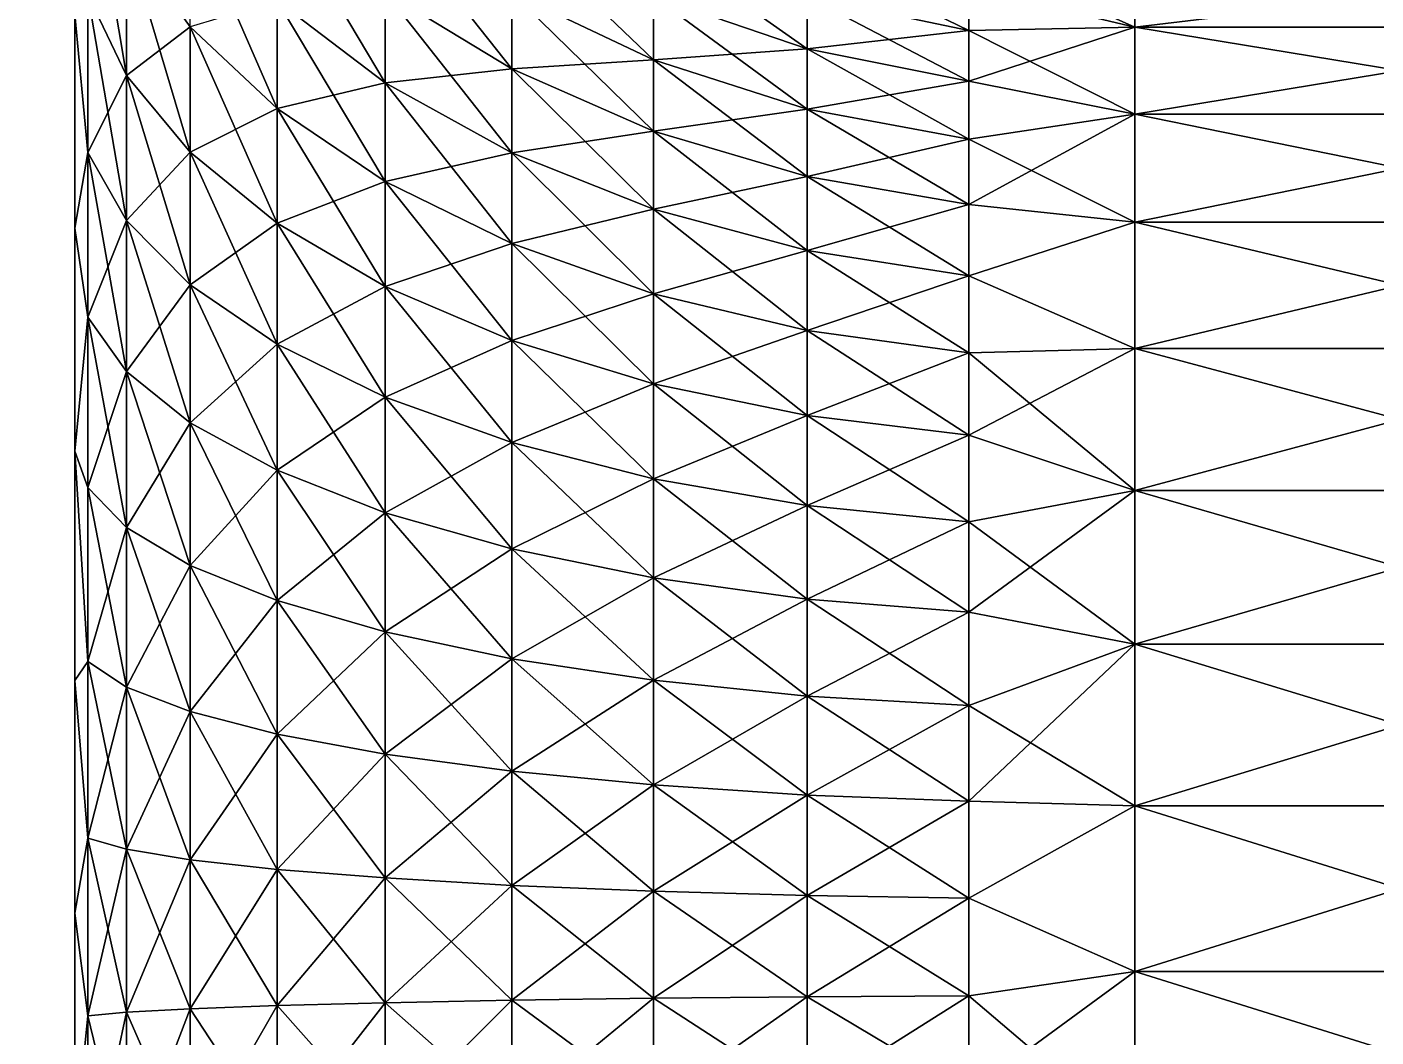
# Model space of a CAD drawing. Extents: x -53 to 3.8, y 0 to 88.2.
# Drawn here: x -3.209 to -0.664, y 80.524 to 82.43 of the extents above; entities that cross this region are included whole.
import ezdxf

# ---------------------------------------------------------------- set-up
doc = ezdxf.new("R2010")
doc.units = 0

msp = doc.modelspace()

# ---------------------------------------------------------------- linework, layer by layer
for points in [[(-7.119, 74.249, 13.5), (-3.119, 84.249, 13.5), (-7.119, 84.249, 13.5)], [(-4.97569, 70.249, 13.5), (-3.119, 84.249, 13.5), (-7.119, 74.249, 13.5)], [(-3.119, 70.249), (-7.119, 74.249), (-3.119, 84.249)], [(-7.119, 74.249), (-7.119, 84.249), (-3.119, 84.249)], [(-4.97569, 70.249, 13.5), (-3.119, 70.249, 13.5), (-3.119, 84.249, 13.5)], [(-3.119, 82.0499, 4.44023), (-3.119, 84.249), (-3.119, 82.4534, 4.61726)], [(-3.119, 81.6292, 4.30868), (-3.119, 84.249), (-3.119, 82.0499, 4.44023)], [(-3.119, 81.1967, 4.22419), (-3.119, 84.249), (-3.119, 81.6292, 4.30868)], [(-3.119, 80.7575, 4.1878), (-3.119, 84.249), (-3.119, 81.1967, 4.22419)], [(-3.119, 80.317, 4.19994), (-3.119, 84.249), (-3.119, 80.7575, 4.1878)], [(-3.119, 79.8805, 4.26047), (-3.119, 84.249), (-3.119, 80.317, 4.19994)], [(-3.119, 79.4532, 4.36866), (-3.119, 84.249), (-3.119, 79.8805, 4.26047)], [(-3.119, 70.249), (-3.119, 84.249), (-3.119, 79.4532, 4.36866)], [(-3.119, 84.249, 13.5), (-3.119, 70.249, 13.5), (-3.119, 79.8805, 12.1121)], [(-3.119, 80.317, 12.1726), (-3.119, 84.249, 13.5), (-3.119, 79.8805, 12.1121)], [(-3.119, 80.7575, 12.1848), (-3.119, 84.249, 13.5), (-3.119, 80.317, 12.1726)], [(-3.119, 81.1967, 12.1484), (-3.119, 84.249, 13.5), (-3.119, 80.7575, 12.1848)], [(-3.119, 81.6292, 12.0639), (-3.119, 84.249, 13.5), (-3.119, 81.1967, 12.1484)], [(-3.119, 82.0499, 11.9323), (-3.119, 84.249, 13.5), (-3.119, 81.6292, 12.0639)], [(-3.119, 82.4534, 11.7553), (-3.119, 84.249, 13.5), (-3.119, 82.0499, 11.9323)], [(-3.02111, 82.3383, 5.25741), (-3.09438, 82.7736, 5.174), (-3.02111, 82.5976, 5.42331)], [(-3.02111, 82.3383, 5.25741), (-3.09438, 82.4909, 4.99313), (-3.09438, 82.7736, 5.174)], [(-2.73703, 82.6671, 6.21197), (-2.53321, 82.3244, 6.21812), (-2.73703, 82.4792, 6.03648)], [(-2.73703, 82.6671, 6.21197), (-2.53321, 82.4964, 6.37878), (-2.53321, 82.3244, 6.21812)], [(-2.90101, 82.6527, 5.83281), (-2.73703, 82.2761, 5.87881), (-2.90101, 82.4304, 5.66019)], [(-2.90101, 82.6527, 5.83281), (-2.73703, 82.4792, 6.03648), (-2.73703, 82.2761, 5.87881)], [(-2.53321, 82.6531, 6.55442), (-2.29457, 82.3507, 6.52125), (-2.53321, 82.4964, 6.37878)], [(-2.53321, 82.6531, 6.55442), (-2.29457, 82.495, 6.68305), (-2.29457, 82.3507, 6.52125)], [(-2.29457, 82.6241, 6.8573), (-2.02698, 82.3678, 6.78653), (-2.29457, 82.495, 6.68305)], [(-2.29457, 82.6241, 6.8573), (-2.02698, 82.488, 6.94879), (-2.02698, 82.3678, 6.78653)], [(-3.02111, 82.5976, 10.9492), (-3.09438, 82.4909, 11.3794), (-3.02111, 82.3383, 11.1151)], [(-3.02111, 82.5976, 5.42331), (-2.90101, 82.4304, 5.66019), (-2.90101, 82.1933, 5.50851)], [(-2.90101, 82.1933, 5.50851), (-3.02111, 82.3383, 5.25741), (-3.02111, 82.5976, 5.42331)], [(-2.90101, 82.4304, 10.7124), (-3.02111, 82.5976, 10.9492), (-3.02111, 82.3383, 11.1151)], [(-2.02698, 82.5929, 7.1213), (-1.73703, 82.4875, 7.17896), (-1.73703, 82.3883, 7.0158)], [(-1.73703, 82.3883, 7.0158), (-2.02698, 82.488, 6.94879), (-2.02698, 82.5929, 7.1213)], [(-1.73703, 82.5715, 7.35048), (-1.43187, 82.4233, 7.21414), (-1.73703, 82.4875, 7.17896)], [(-1.73703, 82.5715, 7.35048), (-1.43187, 82.5043, 7.37967), (-1.43187, 82.4233, 7.21414)], [(-1.119, 82.4293, 9.09426), (-1.119, 82.5494, 8.80431), (-1.43187, 82.57, 8.82068)], [(-1.43187, 82.5043, 8.99289), (-1.119, 82.4293, 9.09426), (-1.43187, 82.57, 8.82068)], [(-1.119, 82.5494, 7.56824), (-1.119, 82.4293, 7.2783), (-1.43187, 82.5043, 7.37967)], [(-1.119, 82.4293, 9.09426), (-0.119, 82.5494, 8.80431), (-1.119, 82.5494, 8.80431)], [(-0.119, 82.4293, 9.09426), (-0.119, 82.5494, 8.80431), (-1.119, 82.4293, 9.09426)], [(-1.119, 82.5494, 7.56824), (-0.119, 82.4293, 7.2783), (-1.119, 82.4293, 7.2783)], [(-0.119, 82.5494, 7.56824), (-0.119, 82.4293, 7.2783), (-1.119, 82.5494, 7.56824)], [(-3.09438, 82.1929, 4.83872), (-3.119, 82.4534, 4.61726), (-3.09438, 82.4909, 4.99313)], [(-3.09438, 82.4909, 11.3794), (-3.119, 82.4534, 11.7553), (-3.09438, 82.1929, 11.5338)], [(-3.02111, 82.0649, 5.11578), (-3.09438, 82.4909, 4.99313), (-3.02111, 82.3383, 5.25741)], [(-3.02111, 82.0649, 5.11578), (-3.09438, 82.1929, 4.83872), (-3.09438, 82.4909, 4.99313)], [(-3.02111, 82.3383, 11.1151), (-3.09438, 82.4909, 11.3794), (-3.09438, 82.1929, 11.5338)], [(-2.73703, 82.4792, 10.3361), (-2.53321, 82.3244, 10.1544), (-2.53321, 82.4964, 9.99378)], [(-2.53321, 82.4964, 9.99378), (-2.29457, 82.3507, 9.8513), (-2.29457, 82.495, 9.68951)], [(-2.53321, 82.3244, 10.1544), (-2.29457, 82.3507, 9.8513), (-2.53321, 82.4964, 9.99378)], [(-2.53321, 82.4964, 6.37878), (-2.29457, 82.3507, 6.52125), (-2.29457, 82.1922, 6.37326)], [(-2.53321, 82.4964, 6.37878), (-2.29457, 82.1922, 6.37326), (-2.53321, 82.3244, 6.21812)], [(-2.29457, 82.495, 9.68951), (-2.02698, 82.3678, 9.58602), (-2.02698, 82.488, 9.42377)], [(-2.29457, 82.3507, 9.8513), (-2.02698, 82.3678, 9.58602), (-2.29457, 82.495, 9.68951)], [(-2.29457, 82.495, 6.68305), (-2.02698, 82.2334, 6.63588), (-2.29457, 82.3507, 6.52125)], [(-2.29457, 82.495, 6.68305), (-2.02698, 82.3678, 6.78653), (-2.02698, 82.2334, 6.63588)], [(-2.02698, 82.488, 9.42377), (-1.73703, 82.3883, 9.35676), (-1.73703, 82.4875, 9.19359)], [(-2.02698, 82.3678, 9.58602), (-1.73703, 82.3883, 9.35676), (-2.02698, 82.488, 9.42377)], [(-2.02698, 82.488, 6.94879), (-1.73703, 82.2747, 6.86233), (-2.02698, 82.3678, 6.78653)], [(-2.02698, 82.488, 6.94879), (-1.73703, 82.3883, 7.0158), (-1.73703, 82.2747, 6.86233)], [(-1.73703, 82.4875, 9.19359), (-1.43187, 82.4233, 9.15842), (-1.43187, 82.5043, 8.99289)], [(-1.73703, 82.3883, 9.35676), (-1.43187, 82.4233, 9.15842), (-1.73703, 82.4875, 9.19359)], [(-1.73703, 82.4875, 7.17896), (-1.43187, 82.3275, 7.05667), (-1.73703, 82.3883, 7.0158)], [(-1.73703, 82.4875, 7.17896), (-1.43187, 82.4233, 7.21414), (-1.43187, 82.3275, 7.05667)], [(-1.43187, 82.4233, 9.15842), (-1.119, 82.4293, 9.09426), (-1.43187, 82.5043, 8.99289)], [(-1.43187, 82.5043, 7.37967), (-1.119, 82.4293, 7.2783), (-1.43187, 82.4233, 7.21414)], [(-2.90101, 82.4304, 10.7124), (-2.73703, 82.2761, 10.4938), (-2.73703, 82.4792, 10.3361)], [(-2.73703, 82.2761, 10.4938), (-2.53321, 82.3244, 10.1544), (-2.73703, 82.4792, 10.3361)], [(-2.73703, 82.4792, 6.03648), (-2.53321, 82.1385, 6.07377), (-2.73703, 82.2761, 5.87881)], [(-2.73703, 82.4792, 6.03648), (-2.53321, 82.3244, 6.21812), (-2.53321, 82.1385, 6.07377)], [(-3.09438, 82.1929, 4.83872), (-3.119, 82.0499, 4.44023), (-3.119, 82.4534, 4.61726)], [(-3.09438, 82.1929, 11.5338), (-3.119, 82.4534, 11.7553), (-3.119, 82.0499, 11.9323)], [(-3.02111, 82.3383, 11.1151), (-2.90101, 82.1933, 10.864), (-2.90101, 82.4304, 10.7124)], [(-2.90101, 82.1933, 10.864), (-2.73703, 82.2761, 10.4938), (-2.90101, 82.4304, 10.7124)], [(-2.90101, 82.4304, 5.66019), (-2.73703, 82.0595, 5.74025), (-2.90101, 82.1933, 5.50851)], [(-2.90101, 82.4304, 5.66019), (-2.73703, 82.2761, 5.87881), (-2.73703, 82.0595, 5.74025)], [(-1.73703, 82.3883, 9.35676), (-1.43187, 82.3275, 9.31589), (-1.43187, 82.4233, 9.15842)], [(-1.43187, 82.4233, 9.15842), (-1.119, 82.2653, 9.36185), (-1.119, 82.4293, 9.09426)], [(-1.43187, 82.3275, 7.05667), (-1.119, 82.4293, 7.2783), (-1.119, 82.2653, 7.01071)], [(-1.43187, 82.4233, 7.21414), (-1.119, 82.4293, 7.2783), (-1.43187, 82.3275, 7.05667)], [(-1.43187, 82.3275, 9.31589), (-1.119, 82.2653, 9.36185), (-1.43187, 82.4233, 9.15842)], [(-1.119, 82.2653, 9.36185), (-0.119, 82.4293, 9.09426), (-1.119, 82.4293, 9.09426)], [(-0.119, 82.2653, 9.36185), (-0.119, 82.4293, 9.09426), (-1.119, 82.2653, 9.36185)], [(-1.119, 82.4293, 7.2783), (-0.119, 82.2653, 7.01071), (-1.119, 82.2653, 7.01071)], [(-0.119, 82.4293, 7.2783), (-0.119, 82.2653, 7.01071), (-1.119, 82.4293, 7.2783)], [(-2.02698, 82.3678, 9.58602), (-1.73703, 82.2747, 9.51023), (-1.73703, 82.3883, 9.35676)], [(-1.73703, 82.2747, 9.51023), (-1.43187, 82.3275, 9.31589), (-1.73703, 82.3883, 9.35676)], [(-1.73703, 82.3883, 7.0158), (-1.43187, 82.3275, 7.05667), (-1.43187, 82.2178, 6.90856)], [(-1.73703, 82.2747, 6.86233), (-1.73703, 82.3883, 7.0158), (-1.43187, 82.2178, 6.90856)], [(-2.29457, 82.3507, 9.8513), (-2.02698, 82.2334, 9.73668), (-2.02698, 82.3678, 9.58602)], [(-2.02698, 82.2334, 9.73668), (-1.73703, 82.2747, 9.51023), (-2.02698, 82.3678, 9.58602)], [(-2.02698, 82.3678, 6.78653), (-1.73703, 82.1475, 6.71983), (-2.02698, 82.2334, 6.63588)], [(-2.02698, 82.3678, 6.78653), (-1.73703, 82.2747, 6.86233), (-1.73703, 82.1475, 6.71983)], [(-3.09438, 82.1929, 11.5338), (-3.02111, 82.0649, 11.2568), (-3.02111, 82.3383, 11.1151)], [(-3.02111, 82.0649, 11.2568), (-2.90101, 82.1933, 10.864), (-3.02111, 82.3383, 11.1151)], [(-2.90101, 81.9434, 5.37902), (-3.02111, 82.3383, 5.25741), (-2.90101, 82.1933, 5.50851)], [(-2.90101, 81.9434, 5.37902), (-3.02111, 82.0649, 5.11578), (-3.02111, 82.3383, 5.25741)], [(-2.53321, 82.3244, 10.1544), (-2.29457, 82.1922, 9.9993), (-2.29457, 82.3507, 9.8513)], [(-2.29457, 82.1922, 9.9993), (-2.02698, 82.2334, 9.73668), (-2.29457, 82.3507, 9.8513)], [(-2.29457, 82.3507, 6.52125), (-2.02698, 82.0859, 6.49807), (-2.29457, 82.1922, 6.37326)], [(-2.29457, 82.3507, 6.52125), (-2.02698, 82.2334, 6.63588), (-2.02698, 82.0859, 6.49807)], [(-2.73703, 82.2761, 10.4938), (-2.53321, 82.1385, 10.2988), (-2.53321, 82.3244, 10.1544)], [(-2.53321, 82.1385, 10.2988), (-2.29457, 82.1922, 9.9993), (-2.53321, 82.3244, 10.1544)], [(-2.53321, 82.3244, 6.21812), (-2.29457, 82.0209, 6.24028), (-2.53321, 82.1385, 6.07377)], [(-2.53321, 82.3244, 6.21812), (-2.29457, 82.1922, 6.37326), (-2.29457, 82.0209, 6.24028)], [(-1.73703, 82.2747, 9.51023), (-1.43187, 82.2178, 9.46399), (-1.43187, 82.3275, 9.31589)], [(-1.43187, 82.2178, 9.46399), (-1.119, 82.2653, 9.36185), (-1.43187, 82.3275, 9.31589)], [(-1.43187, 82.3275, 7.05667), (-1.119, 82.2653, 7.01071), (-1.43187, 82.2178, 6.90856)], [(-2.90101, 82.1933, 10.864), (-2.73703, 82.0595, 10.6323), (-2.73703, 82.2761, 10.4938)], [(-2.73703, 82.0595, 10.6323), (-2.53321, 82.1385, 10.2988), (-2.73703, 82.2761, 10.4938)], [(-2.73703, 82.2761, 5.87881), (-2.53321, 81.9402, 5.94692), (-2.73703, 82.0595, 5.74025)], [(-2.73703, 82.2761, 5.87881), (-2.53321, 82.1385, 6.07377), (-2.53321, 81.9402, 5.94692)], [(-2.02698, 82.2334, 9.73668), (-1.73703, 82.1475, 9.65273), (-1.73703, 82.2747, 9.51023)], [(-1.73703, 82.1475, 9.65273), (-1.43187, 82.2178, 9.46399), (-1.73703, 82.2747, 9.51023)], [(-1.73703, 82.2747, 6.86233), (-1.43187, 82.0951, 6.77104), (-1.73703, 82.1475, 6.71983)], [(-1.73703, 82.2747, 6.86233), (-1.43187, 82.2178, 6.90856), (-1.43187, 82.0951, 6.77104)], [(-1.119, 82.0615, 9.60049), (-1.119, 82.2653, 9.36185), (-1.43187, 82.2178, 9.46399)], [(-1.119, 82.2653, 7.01071), (-1.119, 82.0615, 6.77207), (-1.43187, 82.0951, 6.77104)], [(-1.43187, 82.2178, 6.90856), (-1.119, 82.2653, 7.01071), (-1.43187, 82.0951, 6.77104)], [(-1.119, 82.0615, 9.60049), (-0.119, 82.2653, 9.36185), (-1.119, 82.2653, 9.36185)], [(-0.119, 82.0615, 9.60049), (-0.119, 82.2653, 9.36185), (-1.119, 82.0615, 9.60049)], [(-1.119, 82.2653, 7.01071), (-0.119, 82.0615, 6.77207), (-1.119, 82.0615, 6.77207)], [(-0.119, 82.2653, 7.01071), (-0.119, 82.0615, 6.77207), (-1.119, 82.2653, 7.01071)], [(-2.29457, 82.1922, 9.9993), (-2.02698, 82.0859, 9.87449), (-2.02698, 82.2334, 9.73668)], [(-2.02698, 82.2334, 6.63588), (-1.73703, 82.008, 6.58948), (-2.02698, 82.0859, 6.49807)], [(-2.02698, 82.0859, 9.87449), (-1.73703, 82.1475, 9.65273), (-2.02698, 82.2334, 9.73668)], [(-2.02698, 82.2334, 6.63588), (-1.73703, 82.1475, 6.71983), (-1.73703, 82.008, 6.58948)], [(-1.73703, 82.1475, 9.65273), (-1.43187, 82.0951, 9.60152), (-1.43187, 82.2178, 9.46399)], [(-1.43187, 82.0951, 9.60152), (-1.119, 82.0615, 9.60049), (-1.43187, 82.2178, 9.46399)], [(-3.119, 82.0499, 11.9323), (-3.09438, 81.8821, 11.6605), (-3.09438, 82.1929, 11.5338)], [(-3.09438, 81.8821, 4.71204), (-3.119, 82.0499, 4.44023), (-3.09438, 82.1929, 4.83872)], [(-3.09438, 81.8821, 11.6605), (-3.02111, 82.0649, 11.2568), (-3.09438, 82.1929, 11.5338)], [(-3.02111, 81.7799, 4.99958), (-3.09438, 82.1929, 4.83872), (-3.02111, 82.0649, 5.11578)], [(-3.02111, 81.7799, 4.99958), (-3.09438, 81.8821, 4.71204), (-3.09438, 82.1929, 4.83872)], [(-3.02111, 82.0649, 11.2568), (-2.90101, 81.9434, 10.9935), (-2.90101, 82.1933, 10.864)], [(-2.90101, 82.1933, 5.50851), (-2.73703, 82.0595, 5.74025), (-2.73703, 81.8312, 5.62197)], [(-2.90101, 81.9434, 10.9935), (-2.73703, 82.0595, 10.6323), (-2.90101, 82.1933, 10.864)], [(-2.73703, 81.8312, 5.62197), (-2.90101, 81.9434, 5.37902), (-2.90101, 82.1933, 5.50851)], [(-2.53321, 82.1385, 10.2988), (-2.29457, 82.0209, 10.1323), (-2.29457, 82.1922, 9.9993)], [(-2.29457, 82.1922, 6.37326), (-2.02698, 82.0859, 6.49807), (-2.02698, 81.9264, 6.37425)], [(-2.29457, 82.0209, 10.1323), (-2.02698, 82.0859, 9.87449), (-2.29457, 82.1922, 9.9993)], [(-2.29457, 82.1922, 6.37326), (-2.02698, 81.9264, 6.37425), (-2.29457, 82.0209, 6.24028)], [(-2.73703, 82.0595, 10.6323), (-2.53321, 81.9402, 10.4256), (-2.53321, 82.1385, 10.2988)], [(-2.53321, 82.1385, 6.07377), (-2.29457, 81.8383, 6.12344), (-2.53321, 81.9402, 5.94692)], [(-2.53321, 81.9402, 10.4256), (-2.29457, 82.0209, 10.1323), (-2.53321, 82.1385, 10.2988)], [(-2.53321, 82.1385, 6.07377), (-2.29457, 82.0209, 6.24028), (-2.29457, 81.8383, 6.12344)], [(-2.02698, 82.0859, 9.87449), (-1.73703, 82.008, 9.78307), (-1.73703, 82.1475, 9.65273)], [(-1.73703, 82.1475, 9.65273), (-1.73703, 82.008, 9.78307), (-1.43187, 82.0951, 9.60152)], [(-1.73703, 82.1475, 6.71983), (-1.43187, 81.9604, 6.64525), (-1.73703, 82.008, 6.58948)], [(-1.73703, 82.1475, 6.71983), (-1.43187, 82.0951, 6.77104), (-1.43187, 81.9604, 6.64525)], [(-2.02698, 81.9264, 9.99831), (-2.02698, 82.0859, 9.87449), (-2.29457, 82.0209, 10.1323)], [(-2.02698, 82.0859, 6.49807), (-1.73703, 81.8571, 6.47237), (-2.02698, 81.9264, 6.37425)], [(-2.02698, 82.0859, 6.49807), (-1.73703, 82.008, 6.58948), (-1.73703, 81.8571, 6.47237)], [(-1.73703, 82.008, 9.78307), (-2.02698, 82.0859, 9.87449), (-2.02698, 81.9264, 9.99831)], [(-1.73703, 82.008, 9.78307), (-1.43187, 81.9604, 9.72731), (-1.43187, 82.0951, 9.60152)], [(-1.43187, 81.9604, 9.72731), (-1.119, 82.0615, 9.60049), (-1.43187, 82.0951, 9.60152)], [(-1.43187, 82.0951, 6.77104), (-1.119, 82.0615, 6.77207), (-1.43187, 81.9604, 6.64525)], [(-3.09438, 81.8821, 11.6605), (-3.02111, 81.7799, 11.373), (-3.02111, 82.0649, 11.2568)], [(-3.02111, 81.7799, 11.373), (-2.90101, 81.9434, 10.9935), (-3.02111, 82.0649, 11.2568)], [(-2.90101, 81.6828, 5.27279), (-3.02111, 82.0649, 5.11578), (-2.90101, 81.9434, 5.37902)], [(-2.90101, 81.6828, 5.27279), (-3.02111, 81.7799, 4.99958), (-3.02111, 82.0649, 5.11578)], [(-2.90101, 81.9434, 10.9935), (-2.73703, 81.8312, 10.7506), (-2.73703, 82.0595, 10.6323)], [(-2.73703, 82.0595, 5.74025), (-2.53321, 81.7312, 5.83863), (-2.73703, 81.8312, 5.62197)], [(-2.73703, 82.0595, 5.74025), (-2.53321, 81.9402, 5.94692), (-2.53321, 81.7312, 5.83863)], [(-2.73703, 81.8312, 10.7506), (-2.53321, 81.9402, 10.4256), (-2.73703, 82.0595, 10.6323)], [(-1.43187, 81.9604, 9.72731), (-1.119, 81.8229, 9.80431), (-1.119, 82.0615, 9.60049)], [(-1.119, 82.0615, 6.77207), (-1.119, 81.8229, 6.56824), (-1.43187, 81.9604, 6.64525)], [(-1.119, 81.8229, 9.80431), (-0.119, 82.0615, 9.60049), (-1.119, 82.0615, 9.60049)], [(-0.119, 81.8229, 9.80431), (-0.119, 82.0615, 9.60049), (-1.119, 81.8229, 9.80431)], [(-1.119, 82.0615, 6.77207), (-0.119, 81.8229, 6.56824), (-1.119, 81.8229, 6.56824)], [(-0.119, 82.0615, 6.77207), (-0.119, 81.8229, 6.56824), (-1.119, 82.0615, 6.77207)], [(-3.119, 81.6292, 12.0639), (-3.09438, 81.8821, 11.6605), (-3.119, 82.0499, 11.9323)], [(-3.09438, 81.8821, 4.71204), (-3.119, 81.6292, 4.30868), (-3.119, 82.0499, 4.44023)], [(-2.29457, 81.8383, 10.2491), (-2.29457, 82.0209, 10.1323), (-2.53321, 81.9402, 10.4256)], [(-2.02698, 81.9264, 9.99831), (-2.29457, 82.0209, 10.1323), (-2.29457, 81.8383, 10.2491)], [(-2.29457, 82.0209, 6.24028), (-2.02698, 81.7563, 6.26545), (-2.29457, 81.8383, 6.12344)], [(-2.02698, 81.9264, 6.37425), (-2.02698, 81.7563, 6.26545), (-2.29457, 82.0209, 6.24028)], [(-2.02698, 81.9264, 9.99831), (-1.73703, 81.8571, 9.90019), (-1.73703, 82.008, 9.78307)], [(-1.73703, 81.8571, 9.90019), (-1.43187, 81.9604, 9.72731), (-1.73703, 82.008, 9.78307)], [(-1.73703, 82.008, 6.58948), (-1.43187, 81.8149, 6.53222), (-1.73703, 81.8571, 6.47237)], [(-1.73703, 82.008, 6.58948), (-1.43187, 81.9604, 6.64525), (-1.43187, 81.8149, 6.53222)], [(-1.73703, 81.8571, 9.90019), (-1.43187, 81.8149, 9.84034), (-1.43187, 81.9604, 9.72731)], [(-1.43187, 81.8149, 9.84034), (-1.119, 81.8229, 9.80431), (-1.43187, 81.9604, 9.72731)], [(-1.43187, 81.9604, 6.64525), (-1.119, 81.8229, 6.56824), (-1.43187, 81.8149, 6.53222)], [(-3.02111, 81.7799, 11.373), (-2.90101, 81.6828, 11.0998), (-2.90101, 81.9434, 10.9935)], [(-2.73703, 81.5932, 5.52493), (-2.90101, 81.9434, 5.37902), (-2.73703, 81.8312, 5.62197)], [(-2.73703, 81.5932, 5.52493), (-2.90101, 81.6828, 5.27279), (-2.90101, 81.9434, 5.37902)], [(-2.90101, 81.6828, 11.0998), (-2.73703, 81.8312, 10.7506), (-2.90101, 81.9434, 10.9935)], [(-2.73703, 81.8312, 10.7506), (-2.53321, 81.7312, 10.5339), (-2.53321, 81.9402, 10.4256)], [(-2.53321, 81.9402, 5.94692), (-2.29457, 81.6458, 6.02368), (-2.53321, 81.7312, 5.83863)], [(-2.53321, 81.9402, 5.94692), (-2.29457, 81.8383, 6.12344), (-2.29457, 81.6458, 6.02368)], [(-2.53321, 81.7312, 10.5339), (-2.29457, 81.8383, 10.2491), (-2.53321, 81.9402, 10.4256)], [(-2.29457, 81.8383, 10.2491), (-2.02698, 81.7563, 10.1071), (-2.02698, 81.9264, 9.99831)], [(-2.02698, 81.7563, 10.1071), (-1.73703, 81.8571, 9.90019), (-2.02698, 81.9264, 9.99831)], [(-2.02698, 81.9264, 6.37425), (-1.73703, 81.8571, 6.47237), (-1.73703, 81.6963, 6.36946)], [(-1.73703, 81.6963, 6.36946), (-2.02698, 81.7563, 6.26545), (-2.02698, 81.9264, 6.37425)], [(-3.09438, 81.561, 11.7584), (-3.09438, 81.8821, 11.6605), (-3.119, 81.6292, 12.0639)], [(-3.09438, 81.561, 4.61415), (-3.119, 81.6292, 4.30868), (-3.09438, 81.8821, 4.71204)], [(-3.09438, 81.561, 11.7584), (-3.02111, 81.7799, 11.373), (-3.09438, 81.8821, 11.6605)], [(-3.02111, 81.4854, 4.9098), (-3.09438, 81.8821, 4.71204), (-3.02111, 81.7799, 4.99958)], [(-3.02111, 81.4854, 4.9098), (-3.09438, 81.561, 4.61415), (-3.09438, 81.8821, 4.71204)], [(-2.02698, 81.7563, 10.1071), (-1.73703, 81.6963, 10.0031), (-1.73703, 81.8571, 9.90019)], [(-1.73703, 81.6963, 10.0031), (-1.43187, 81.8149, 9.84034), (-1.73703, 81.8571, 9.90019)], [(-1.73703, 81.8571, 6.47237), (-1.43187, 81.6596, 6.4329), (-1.73703, 81.6963, 6.36946)], [(-1.73703, 81.8571, 6.47237), (-1.43187, 81.8149, 6.53222), (-1.43187, 81.6596, 6.4329)], [(-2.90101, 81.6828, 11.0998), (-2.73703, 81.5932, 10.8476), (-2.73703, 81.8312, 10.7506)], [(-2.73703, 81.8312, 5.62197), (-2.53321, 81.7312, 5.83863), (-2.53321, 81.5132, 5.74979)], [(-2.53321, 81.5132, 5.74979), (-2.73703, 81.5932, 5.52493), (-2.73703, 81.8312, 5.62197)], [(-2.73703, 81.5932, 10.8476), (-2.53321, 81.7312, 10.5339), (-2.73703, 81.8312, 10.7506)], [(-2.53321, 81.7312, 10.5339), (-2.29457, 81.6458, 10.3489), (-2.29457, 81.8383, 10.2491)], [(-2.29457, 81.6458, 10.3489), (-2.02698, 81.7563, 10.1071), (-2.29457, 81.8383, 10.2491)], [(-2.29457, 81.8383, 6.12344), (-2.02698, 81.577, 6.17256), (-2.29457, 81.6458, 6.02368)], [(-2.29457, 81.8383, 6.12344), (-2.02698, 81.7563, 6.26545), (-2.02698, 81.577, 6.17256)], [(-1.43187, 81.8149, 9.84034), (-1.119, 81.5553, 9.96829), (-1.119, 81.8229, 9.80431)], [(-1.43187, 81.6596, 6.4329), (-1.119, 81.8229, 6.56824), (-1.119, 81.5553, 6.40427)], [(-1.43187, 81.8149, 6.53222), (-1.119, 81.8229, 6.56824), (-1.43187, 81.6596, 6.4329)], [(-1.119, 81.5553, 9.96829), (-0.119, 81.8229, 9.80431), (-1.119, 81.8229, 9.80431)], [(-0.119, 81.5553, 9.96829), (-0.119, 81.8229, 9.80431), (-1.119, 81.5553, 9.96829)], [(-1.119, 81.8229, 6.56824), (-0.119, 81.5553, 6.40427), (-1.119, 81.5553, 6.40427)], [(-0.119, 81.8229, 6.56824), (-0.119, 81.5553, 6.40427), (-1.119, 81.8229, 6.56824)], [(-1.73703, 81.6963, 10.0031), (-1.43187, 81.6596, 9.93965), (-1.43187, 81.8149, 9.84034)], [(-1.43187, 81.6596, 9.93965), (-1.119, 81.5553, 9.96829), (-1.43187, 81.8149, 9.84034)], [(-3.09438, 81.561, 11.7584), (-3.02111, 81.4854, 11.4628), (-3.02111, 81.7799, 11.373)], [(-2.90101, 81.4135, 5.1907), (-3.02111, 81.7799, 4.99958), (-2.90101, 81.6828, 5.27279)], [(-2.90101, 81.4135, 5.1907), (-3.02111, 81.4854, 4.9098), (-3.02111, 81.7799, 4.99958)], [(-3.02111, 81.4854, 11.4628), (-2.90101, 81.6828, 11.0998), (-3.02111, 81.7799, 11.373)], [(-2.29457, 81.6458, 10.3489), (-2.02698, 81.577, 10.2), (-2.02698, 81.7563, 10.1071)], [(-2.02698, 81.577, 10.2), (-1.73703, 81.6963, 10.0031), (-2.02698, 81.7563, 10.1071)], [(-2.02698, 81.7563, 6.26545), (-1.73703, 81.5267, 6.2816), (-2.02698, 81.577, 6.17256)], [(-2.02698, 81.7563, 6.26545), (-1.73703, 81.6963, 6.36946), (-1.73703, 81.5267, 6.2816)], [(-2.73703, 81.5932, 10.8476), (-2.53321, 81.5132, 10.6228), (-2.53321, 81.7312, 10.5339)], [(-2.53321, 81.7312, 5.83863), (-2.29457, 81.445, 5.94185), (-2.53321, 81.5132, 5.74979)], [(-2.53321, 81.5132, 10.6228), (-2.29457, 81.6458, 10.3489), (-2.53321, 81.7312, 10.5339)], [(-2.53321, 81.7312, 5.83863), (-2.29457, 81.6458, 6.02368), (-2.29457, 81.445, 5.94185)], [(-2.02698, 81.577, 10.2), (-1.73703, 81.5267, 10.091), (-1.73703, 81.6963, 10.0031)], [(-1.73703, 81.5267, 10.091), (-1.43187, 81.6596, 9.93965), (-1.73703, 81.6963, 10.0031)], [(-1.73703, 81.6963, 6.36946), (-1.43187, 81.6596, 6.4329), (-1.43187, 81.496, 6.34811)], [(-1.73703, 81.5267, 6.2816), (-1.73703, 81.6963, 6.36946), (-1.43187, 81.496, 6.34811)], [(-3.02111, 81.4854, 11.4628), (-2.90101, 81.4135, 11.1819), (-2.90101, 81.6828, 11.0998)], [(-2.73703, 81.3472, 5.44995), (-2.90101, 81.6828, 5.27279), (-2.73703, 81.5932, 5.52493)], [(-2.73703, 81.3472, 5.44995), (-2.90101, 81.4135, 5.1907), (-2.90101, 81.6828, 5.27279)], [(-2.90101, 81.4135, 11.1819), (-2.73703, 81.5932, 10.8476), (-2.90101, 81.6828, 11.0998)], [(-2.53321, 81.5132, 10.6228), (-2.29457, 81.445, 10.4307), (-2.29457, 81.6458, 10.3489)], [(-2.29457, 81.445, 10.4307), (-2.02698, 81.577, 10.2), (-2.29457, 81.6458, 10.3489)], [(-2.29457, 81.6458, 6.02368), (-2.02698, 81.3901, 6.09636), (-2.29457, 81.445, 5.94185)], [(-2.29457, 81.6458, 6.02368), (-2.02698, 81.577, 6.17256), (-2.02698, 81.3901, 6.09636)], [(-1.73703, 81.5267, 10.091), (-1.43187, 81.496, 10.0244), (-1.43187, 81.6596, 9.93965)], [(-1.43187, 81.496, 10.0244), (-1.119, 81.5553, 9.96829), (-1.43187, 81.6596, 9.93965)], [(-1.43187, 81.6596, 6.4329), (-1.119, 81.5553, 6.40427), (-1.43187, 81.496, 6.34811)], [(-3.09438, 81.2324, 11.8267), (-3.09438, 81.561, 11.7584), (-3.119, 81.6292, 12.0639)], [(-3.09438, 81.2324, 4.54587), (-3.119, 81.6292, 4.30868), (-3.09438, 81.561, 4.61415)], [(-3.119, 81.1967, 4.22419), (-3.119, 81.6292, 4.30868), (-3.09438, 81.2324, 4.54587)], [(-3.09438, 81.2324, 11.8267), (-3.119, 81.6292, 12.0639), (-3.119, 81.1967, 12.1484)], [(-2.90101, 81.4135, 11.1819), (-2.73703, 81.3472, 10.9226), (-2.73703, 81.5932, 10.8476)], [(-2.73703, 81.3472, 10.9226), (-2.53321, 81.5132, 10.6228), (-2.73703, 81.5932, 10.8476)], [(-2.53321, 81.2881, 5.68115), (-2.73703, 81.5932, 5.52493), (-2.53321, 81.5132, 5.74979)], [(-2.53321, 81.2881, 5.68115), (-2.73703, 81.3472, 5.44995), (-2.73703, 81.5932, 5.52493)], [(-2.29457, 81.445, 10.4307), (-2.02698, 81.3901, 10.2762), (-2.02698, 81.577, 10.2)], [(-2.02698, 81.3901, 10.2762), (-1.73703, 81.5267, 10.091), (-2.02698, 81.577, 10.2)], [(-2.02698, 81.577, 6.17256), (-1.73703, 81.3498, 6.20952), (-2.02698, 81.3901, 6.09636)], [(-2.02698, 81.577, 6.17256), (-1.73703, 81.5267, 6.2816), (-1.73703, 81.3498, 6.20952)], [(-3.02111, 81.4854, 11.4628), (-3.09438, 81.561, 11.7584), (-3.09438, 81.2324, 11.8267)], [(-3.02111, 81.184, 4.84716), (-3.09438, 81.561, 4.61415), (-3.02111, 81.4854, 4.9098)], [(-3.09438, 81.561, 4.61415), (-3.02111, 81.184, 4.84716), (-3.09438, 81.2324, 4.54587)], [(-1.119, 81.2653, 10.0884), (-1.119, 81.5553, 9.96829), (-1.43187, 81.496, 10.0244)], [(-1.119, 81.5553, 6.40427), (-1.119, 81.2653, 6.28417), (-1.43187, 81.3253, 6.27856)], [(-1.43187, 81.496, 6.34811), (-1.119, 81.5553, 6.40427), (-1.43187, 81.3253, 6.27856)], [(-1.119, 81.2653, 10.0884), (-0.119, 81.5553, 9.96829), (-1.119, 81.5553, 9.96829)], [(-0.119, 81.2653, 10.0884), (-0.119, 81.5553, 9.96829), (-1.119, 81.2653, 10.0884)], [(-1.119, 81.5553, 6.40427), (-0.119, 81.2653, 6.28417), (-1.119, 81.2653, 6.28417)], [(-0.119, 81.5553, 6.40427), (-0.119, 81.2653, 6.28417), (-1.119, 81.5553, 6.40427)], [(-2.02698, 81.3901, 10.2762), (-1.73703, 81.3498, 10.163), (-1.73703, 81.5267, 10.091)], [(-1.73703, 81.3498, 10.163), (-1.43187, 81.496, 10.0244), (-1.73703, 81.5267, 10.091)], [(-1.73703, 81.5267, 6.2816), (-1.43187, 81.3253, 6.27856), (-1.73703, 81.3498, 6.20952)], [(-1.73703, 81.5267, 6.2816), (-1.43187, 81.496, 6.34811), (-1.43187, 81.3253, 6.27856)], [(-2.73703, 81.3472, 10.9226), (-2.53321, 81.2881, 10.6914), (-2.53321, 81.5132, 10.6228)], [(-2.53321, 81.5132, 5.74979), (-2.29457, 81.445, 5.94185), (-2.29457, 81.2376, 5.87861)], [(-2.53321, 81.2881, 10.6914), (-2.29457, 81.445, 10.4307), (-2.53321, 81.5132, 10.6228)], [(-2.29457, 81.2376, 5.87861), (-2.53321, 81.2881, 5.68115), (-2.53321, 81.5132, 5.74979)], [(-1.73703, 81.3498, 10.163), (-1.43187, 81.3253, 10.094), (-1.43187, 81.496, 10.0244)], [(-1.43187, 81.3253, 10.094), (-1.119, 81.2653, 10.0884), (-1.43187, 81.496, 10.0244)], [(-3.02111, 81.184, 11.5254), (-3.02111, 81.4854, 11.4628), (-3.09438, 81.2324, 11.8267)], [(-2.90101, 81.4135, 11.1819), (-3.02111, 81.4854, 11.4628), (-3.02111, 81.184, 11.5254)], [(-2.90101, 81.138, 5.13344), (-3.02111, 81.4854, 4.9098), (-2.90101, 81.4135, 5.1907)], [(-2.90101, 81.138, 5.13344), (-3.02111, 81.184, 4.84716), (-3.02111, 81.4854, 4.9098)], [(-2.53321, 81.2881, 10.6914), (-2.29457, 81.2376, 10.4939), (-2.29457, 81.445, 10.4307)], [(-2.29457, 81.445, 5.94185), (-2.02698, 81.1969, 6.03747), (-2.29457, 81.2376, 5.87861)], [(-2.29457, 81.2376, 10.4939), (-2.02698, 81.3901, 10.2762), (-2.29457, 81.445, 10.4307)], [(-2.29457, 81.445, 5.94185), (-2.02698, 81.3901, 6.09636), (-2.02698, 81.1969, 6.03747)], [(-2.90101, 81.138, 11.2391), (-2.90101, 81.4135, 11.1819), (-3.02111, 81.184, 11.5254)], [(-2.73703, 81.3472, 10.9226), (-2.90101, 81.4135, 11.1819), (-2.90101, 81.138, 11.2391)], [(-2.73703, 81.0955, 5.39764), (-2.90101, 81.4135, 5.1907), (-2.73703, 81.3472, 5.44995)], [(-2.73703, 81.0955, 5.39764), (-2.90101, 81.138, 5.13344), (-2.90101, 81.4135, 5.1907)], [(-2.29457, 81.2376, 10.4939), (-2.02698, 81.1969, 10.3351), (-2.02698, 81.3901, 10.2762)], [(-2.02698, 81.3901, 6.09636), (-1.73703, 81.1672, 6.15383), (-2.02698, 81.1969, 6.03747)], [(-2.02698, 81.3901, 6.09636), (-1.73703, 81.3498, 6.20952), (-1.73703, 81.1672, 6.15383)], [(-2.02698, 81.1969, 10.3351), (-1.73703, 81.3498, 10.163), (-2.02698, 81.3901, 10.2762)], [(-2.73703, 81.0955, 10.9749), (-2.73703, 81.3472, 10.9226), (-2.90101, 81.138, 11.2391)], [(-2.53321, 81.2881, 10.6914), (-2.73703, 81.3472, 10.9226), (-2.73703, 81.0955, 10.9749)], [(-2.53321, 81.0576, 5.63326), (-2.73703, 81.3472, 5.44995), (-2.53321, 81.2881, 5.68115)], [(-2.53321, 81.0576, 5.63326), (-2.73703, 81.0955, 5.39764), (-2.73703, 81.3472, 5.44995)], [(-2.02698, 81.1969, 10.3351), (-1.73703, 81.1672, 10.2187), (-1.73703, 81.3498, 10.163)], [(-1.73703, 81.3498, 6.20952), (-1.43187, 81.149, 6.22481), (-1.73703, 81.1672, 6.15383)], [(-1.73703, 81.3498, 10.163), (-1.73703, 81.1672, 10.2187), (-1.43187, 81.3253, 10.094)], [(-1.73703, 81.3498, 6.20952), (-1.43187, 81.3253, 6.27856), (-1.43187, 81.149, 6.22481)], [(-1.73703, 81.1672, 10.2187), (-1.43187, 81.149, 10.1478), (-1.43187, 81.3253, 10.094)], [(-1.43187, 81.149, 10.1478), (-1.119, 81.2653, 10.0884), (-1.43187, 81.3253, 10.094)], [(-1.43187, 81.3253, 6.27856), (-1.119, 81.2653, 6.28417), (-1.43187, 81.149, 6.22481)], [(-2.53321, 81.0576, 10.7393), (-2.53321, 81.2881, 10.6914), (-2.73703, 81.0955, 10.9749)], [(-2.29457, 81.2376, 10.4939), (-2.53321, 81.2881, 10.6914), (-2.53321, 81.0576, 10.7393)], [(-2.29457, 81.0253, 5.83449), (-2.53321, 81.2881, 5.68115), (-2.29457, 81.2376, 5.87861)], [(-2.29457, 81.0253, 5.83449), (-2.53321, 81.0576, 5.63326), (-2.53321, 81.2881, 5.68115)], [(-1.43187, 81.149, 10.1478), (-1.119, 80.9602, 10.1617), (-1.119, 81.2653, 10.0884)], [(-1.43187, 80.9686, 6.18731), (-1.119, 81.2653, 6.28417), (-1.119, 80.9602, 6.2109)], [(-1.43187, 81.149, 6.22481), (-1.119, 81.2653, 6.28417), (-1.43187, 80.9686, 6.18731)], [(-1.119, 80.9602, 10.1617), (-0.119, 81.2653, 10.0884), (-1.119, 81.2653, 10.0884)], [(-0.119, 80.9602, 10.1617), (-0.119, 81.2653, 10.0884), (-1.119, 80.9602, 10.1617)], [(-1.119, 81.2653, 6.28417), (-0.119, 80.9602, 6.2109), (-1.119, 80.9602, 6.2109)], [(-0.119, 81.2653, 6.28417), (-0.119, 80.9602, 6.2109), (-1.119, 81.2653, 6.28417)], [(-2.29457, 81.0253, 10.5381), (-2.29457, 81.2376, 10.4939), (-2.53321, 81.0576, 10.7393)], [(-2.02698, 81.1969, 10.3351), (-2.29457, 81.2376, 10.4939), (-2.29457, 81.0253, 10.5381)], [(-2.29457, 81.2376, 5.87861), (-2.02698, 81.1969, 6.03747), (-2.02698, 80.9993, 5.99639)], [(-2.02698, 80.9993, 5.99639), (-2.29457, 81.0253, 5.83449), (-2.29457, 81.2376, 5.87861)], [(-3.09438, 80.8989, 4.50774), (-3.119, 81.1967, 4.22419), (-3.09438, 81.2324, 4.54587)], [(-3.09438, 81.2324, 11.8267), (-3.119, 81.1967, 12.1484), (-3.09438, 80.8989, 11.8648)], [(-3.02111, 81.184, 11.5254), (-3.09438, 81.2324, 11.8267), (-3.09438, 80.8989, 11.8648)], [(-3.09438, 81.2324, 4.54587), (-3.02111, 80.8781, 4.8122), (-3.09438, 80.8989, 4.50774)], [(-3.02111, 81.184, 4.84716), (-3.02111, 80.8781, 4.8122), (-3.09438, 81.2324, 4.54587)], [(-3.119, 80.7575, 4.1878), (-3.119, 81.1967, 4.22419), (-3.09438, 80.8989, 4.50774)], [(-3.09438, 80.8989, 11.8648), (-3.119, 81.1967, 12.1484), (-3.119, 80.7575, 12.1848)], [(-2.02698, 80.9993, 10.3762), (-2.02698, 81.1969, 10.3351), (-2.29457, 81.0253, 10.5381)], [(-1.73703, 81.1672, 10.2187), (-2.02698, 81.1969, 10.3351), (-2.02698, 80.9993, 10.3762)], [(-2.02698, 81.1969, 6.03747), (-1.73703, 80.9802, 6.11497), (-2.02698, 80.9993, 5.99639)], [(-2.02698, 81.1969, 6.03747), (-1.73703, 81.1672, 6.15383), (-1.73703, 80.9802, 6.11497)], [(-3.02111, 81.184, 11.5254), (-3.09438, 80.8989, 11.8648), (-3.02111, 80.8781, 11.5604)], [(-2.90101, 80.8583, 5.10147), (-3.02111, 81.184, 4.84716), (-2.90101, 81.138, 5.13344)], [(-2.90101, 81.138, 11.2391), (-3.02111, 81.184, 11.5254), (-3.02111, 80.8781, 11.5604)], [(-3.02111, 81.184, 4.84716), (-2.90101, 80.8583, 5.10147), (-3.02111, 80.8781, 4.8122)], [(-1.73703, 80.9802, 10.2576), (-1.73703, 81.1672, 10.2187), (-2.02698, 80.9993, 10.3762)], [(-1.43187, 81.149, 10.1478), (-1.73703, 81.1672, 10.2187), (-1.73703, 80.9802, 10.2576)], [(-1.73703, 81.1672, 6.15383), (-1.43187, 80.9686, 6.18731), (-1.73703, 80.9802, 6.11497)], [(-1.73703, 81.1672, 6.15383), (-1.43187, 81.149, 6.22481), (-1.43187, 80.9686, 6.18731)], [(-2.90101, 81.138, 11.2391), (-3.02111, 80.8781, 11.5604), (-2.90101, 80.8583, 11.2711)], [(-2.73703, 80.8401, 5.36843), (-2.90101, 81.138, 5.13344), (-2.73703, 81.0955, 5.39764)], [(-2.73703, 80.8401, 5.36843), (-2.90101, 80.8583, 5.10147), (-2.90101, 81.138, 5.13344)], [(-2.73703, 81.0955, 10.9749), (-2.90101, 81.138, 11.2391), (-2.90101, 80.8583, 11.2711)], [(-1.43187, 80.9686, 10.1852), (-1.43187, 81.149, 10.1478), (-1.73703, 80.9802, 10.2576)], [(-1.119, 80.9602, 10.1617), (-1.43187, 81.149, 10.1478), (-1.43187, 80.9686, 10.1852)], [(-2.73703, 81.0955, 10.9749), (-2.90101, 80.8583, 11.2711), (-2.73703, 80.8401, 11.0041)], [(-2.53321, 80.8238, 5.60652), (-2.73703, 81.0955, 5.39764), (-2.53321, 81.0576, 5.63326)], [(-2.53321, 80.8238, 5.60652), (-2.73703, 80.8401, 5.36843), (-2.73703, 81.0955, 5.39764)], [(-2.53321, 81.0576, 10.7393), (-2.73703, 81.0955, 10.9749), (-2.73703, 80.8401, 11.0041)], [(-2.53321, 81.0576, 10.7393), (-2.73703, 80.8401, 11.0041), (-2.53321, 80.8238, 10.766)], [(-2.29457, 80.8099, 5.80987), (-2.53321, 81.0576, 5.63326), (-2.29457, 81.0253, 5.83449)], [(-2.29457, 80.8099, 5.80987), (-2.53321, 80.8238, 5.60652), (-2.53321, 81.0576, 5.63326)], [(-2.29457, 81.0253, 10.5381), (-2.53321, 81.0576, 10.7393), (-2.53321, 80.8238, 10.766)], [(-2.53321, 80.8238, 10.766), (-2.29457, 80.8099, 10.5627), (-2.29457, 81.0253, 10.5381)], [(-2.02698, 80.7987, 5.97346), (-2.29457, 81.0253, 5.83449), (-2.02698, 80.9993, 5.99639)], [(-2.02698, 80.7987, 5.97346), (-2.29457, 80.8099, 5.80987), (-2.29457, 81.0253, 5.83449)], [(-2.29457, 80.8099, 10.5627), (-2.02698, 80.9993, 10.3762), (-2.29457, 81.0253, 10.5381)], [(-2.02698, 80.7987, 10.3991), (-2.02698, 80.9993, 10.3762), (-2.29457, 80.8099, 10.5627)], [(-2.02698, 80.9993, 5.99639), (-1.73703, 80.9802, 6.11497), (-1.73703, 80.7905, 6.09328)], [(-1.73703, 80.7905, 6.09328), (-2.02698, 80.7987, 5.97346), (-2.02698, 80.9993, 5.99639)], [(-2.02698, 80.7987, 10.3991), (-1.73703, 80.9802, 10.2576), (-2.02698, 80.9993, 10.3762)], [(-1.73703, 80.7905, 10.2793), (-1.73703, 80.9802, 10.2576), (-2.02698, 80.7987, 10.3991)], [(-1.73703, 80.9802, 6.11497), (-1.43187, 80.7855, 6.16638), (-1.73703, 80.7905, 6.09328)], [(-1.73703, 80.9802, 6.11497), (-1.43187, 80.9686, 6.18731), (-1.43187, 80.7855, 6.16638)], [(-1.73703, 80.7905, 10.2793), (-1.43187, 80.9686, 10.1852), (-1.73703, 80.9802, 10.2576)], [(-1.43187, 80.7855, 10.2062), (-1.43187, 80.9686, 10.1852), (-1.73703, 80.7905, 10.2793)], [(-1.43187, 80.7855, 10.2062), (-1.119, 80.9602, 10.1617), (-1.43187, 80.9686, 10.1852)], [(-1.43187, 80.9686, 6.18731), (-1.119, 80.9602, 6.2109), (-1.43187, 80.7855, 6.16638)], [(-1.119, 80.6473, 10.1863), (-1.119, 80.9602, 10.1617), (-1.43187, 80.7855, 10.2062)], [(-1.43187, 80.7855, 6.16638), (-1.119, 80.9602, 6.2109), (-1.119, 80.6473, 6.18628)], [(-1.119, 80.6473, 10.1863), (-0.119, 80.9602, 10.1617), (-1.119, 80.9602, 10.1617)], [(-0.119, 80.6473, 10.1863), (-0.119, 80.9602, 10.1617), (-1.119, 80.6473, 10.1863)], [(-1.119, 80.9602, 6.2109), (-0.119, 80.6473, 6.18628), (-1.119, 80.6473, 6.18628)], [(-0.119, 80.9602, 6.2109), (-0.119, 80.6473, 6.18628), (-1.119, 80.9602, 6.2109)], [(-3.09438, 80.5634, 4.5001), (-3.119, 80.7575, 4.1878), (-3.09438, 80.8989, 4.50774)], [(-3.09438, 80.8989, 11.8648), (-3.119, 80.7575, 12.1848), (-3.09438, 80.5634, 11.8725)], [(-3.02111, 80.8781, 11.5604), (-3.09438, 80.8989, 11.8648), (-3.09438, 80.5634, 11.8725)], [(-3.09438, 80.8989, 4.50774), (-3.02111, 80.5703, 4.80519), (-3.09438, 80.5634, 4.5001)], [(-3.02111, 80.8781, 4.8122), (-3.02111, 80.5703, 4.80519), (-3.09438, 80.8989, 4.50774)], [(-3.02111, 80.8781, 11.5604), (-3.09438, 80.5634, 11.8725), (-3.02111, 80.5703, 11.5674)], [(-2.90101, 80.8583, 11.2711), (-3.02111, 80.8781, 11.5604), (-3.02111, 80.5703, 11.5674)], [(-3.02111, 80.8781, 4.8122), (-2.90101, 80.5769, 5.09506), (-3.02111, 80.5703, 4.80519)], [(-2.90101, 80.8583, 5.10147), (-2.90101, 80.5769, 5.09506), (-3.02111, 80.8781, 4.8122)], [(-2.90101, 80.8583, 11.2711), (-3.02111, 80.5703, 11.5674), (-2.90101, 80.5769, 11.2775)], [(-2.73703, 80.583, 5.36258), (-2.90101, 80.8583, 5.10147), (-2.73703, 80.8401, 5.36843)], [(-2.73703, 80.8401, 11.0041), (-2.90101, 80.8583, 11.2711), (-2.90101, 80.5769, 11.2775)], [(-2.90101, 80.8583, 5.10147), (-2.73703, 80.583, 5.36258), (-2.90101, 80.5769, 5.09506)], [(-2.73703, 80.8401, 11.0041), (-2.90101, 80.5769, 11.2775), (-2.73703, 80.583, 11.01)], [(-2.53321, 80.5884, 5.60116), (-2.73703, 80.8401, 5.36843), (-2.53321, 80.8238, 5.60652)], [(-2.53321, 80.5884, 5.60116), (-2.73703, 80.583, 5.36258), (-2.73703, 80.8401, 5.36843)], [(-2.53321, 80.8238, 10.766), (-2.73703, 80.8401, 11.0041), (-2.73703, 80.583, 11.01)], [(-2.73703, 80.583, 11.01), (-2.53321, 80.5884, 10.7714), (-2.53321, 80.8238, 10.766)], [(-2.29457, 80.5931, 5.80493), (-2.53321, 80.8238, 5.60652), (-2.29457, 80.8099, 5.80987)], [(-2.29457, 80.5931, 5.80493), (-2.53321, 80.5884, 5.60116), (-2.53321, 80.8238, 5.60652)], [(-2.53321, 80.5884, 10.7714), (-2.29457, 80.8099, 10.5627), (-2.53321, 80.8238, 10.766)], [(-2.29457, 80.5931, 10.5676), (-2.29457, 80.8099, 10.5627), (-2.53321, 80.5884, 10.7714)], [(-2.02698, 80.5968, 5.96887), (-2.29457, 80.8099, 5.80987), (-2.02698, 80.7987, 5.97346)], [(-2.02698, 80.5968, 5.96887), (-2.29457, 80.5931, 5.80493), (-2.29457, 80.8099, 5.80987)], [(-2.29457, 80.5931, 10.5676), (-2.02698, 80.7987, 10.3991), (-2.29457, 80.8099, 10.5627)], [(-2.02698, 80.5968, 10.4037), (-2.02698, 80.7987, 10.3991), (-2.29457, 80.5931, 10.5676)], [(-1.73703, 80.5996, 6.08894), (-2.02698, 80.7987, 5.97346), (-1.73703, 80.7905, 6.09328)], [(-1.73703, 80.5996, 6.08894), (-2.02698, 80.5968, 5.96887), (-2.02698, 80.7987, 5.97346)], [(-2.02698, 80.5968, 10.4037), (-1.73703, 80.7905, 10.2793), (-2.02698, 80.7987, 10.3991)], [(-1.73703, 80.5996, 10.2836), (-1.73703, 80.7905, 10.2793), (-2.02698, 80.5968, 10.4037)], [(-1.73703, 80.7905, 6.09328), (-1.43187, 80.7855, 6.16638), (-1.43187, 80.6012, 6.16218)], [(-1.43187, 80.6012, 6.16218), (-1.73703, 80.5996, 6.08894), (-1.73703, 80.7905, 6.09328)], [(-1.73703, 80.5996, 10.2836), (-1.43187, 80.7855, 10.2062), (-1.73703, 80.7905, 10.2793)], [(-1.43187, 80.6012, 10.2104), (-1.43187, 80.7855, 10.2062), (-1.73703, 80.5996, 10.2836)], [(-1.43187, 80.6012, 10.2104), (-1.119, 80.6473, 10.1863), (-1.43187, 80.7855, 10.2062)], [(-1.43187, 80.7855, 6.16638), (-1.119, 80.6473, 6.18628), (-1.43187, 80.6012, 6.16218)], [(-3.119, 80.317, 4.19994), (-3.119, 80.7575, 4.1878), (-3.09438, 80.5634, 4.5001)], [(-3.09438, 80.5634, 11.8725), (-3.119, 80.7575, 12.1848), (-3.119, 80.317, 12.1726)], [(-1.119, 80.3344, 10.1617), (-1.119, 80.6473, 10.1863), (-1.43187, 80.6012, 10.2104)], [(-1.119, 80.6473, 6.18628), (-1.119, 80.3344, 6.2109), (-1.43187, 80.4174, 6.17476)], [(-1.43187, 80.6012, 6.16218), (-1.119, 80.6473, 6.18628), (-1.43187, 80.4174, 6.17476)], [(-1.119, 80.3344, 10.1617), (-0.119, 80.6473, 10.1863), (-1.119, 80.6473, 10.1863)], [(-0.119, 80.3344, 10.1617), (-0.119, 80.6473, 10.1863), (-1.119, 80.3344, 10.1617)], [(-1.119, 80.6473, 6.18628), (-0.119, 80.3344, 6.2109), (-1.119, 80.3344, 6.2109)], [(-0.119, 80.6473, 6.18628), (-0.119, 80.3344, 6.2109), (-1.119, 80.6473, 6.18628)], [(-1.43187, 80.4174, 6.17476), (-1.73703, 80.5996, 6.08894), (-1.43187, 80.6012, 6.16218)], [(-1.43187, 80.6012, 10.2104), (-1.73703, 80.409, 10.2706), (-1.43187, 80.4174, 10.1978)], [(-1.73703, 80.409, 10.2706), (-1.43187, 80.6012, 10.2104), (-1.73703, 80.5996, 10.2836)], [(-1.43187, 80.4174, 10.1978), (-1.119, 80.3344, 10.1617), (-1.43187, 80.6012, 10.2104)], [(-2.90101, 80.5769, 11.2775), (-3.02111, 80.2632, 11.5464), (-2.90101, 80.2961, 11.2583)], [(-2.90101, 80.5769, 11.2775), (-3.02111, 80.5703, 11.5674), (-3.02111, 80.2632, 11.5464)], [(-2.90101, 80.5769, 5.09506), (-2.90101, 80.2961, 5.11427), (-3.02111, 80.5703, 4.80519)], [(-2.73703, 80.583, 11.01), (-2.90101, 80.5769, 11.2775), (-2.90101, 80.2961, 11.2583)], [(-2.90101, 80.2961, 11.2583), (-2.73703, 80.3265, 10.9924), (-2.73703, 80.583, 11.01)], [(-2.73703, 80.583, 5.36258), (-2.73703, 80.3265, 5.38013), (-2.90101, 80.5769, 5.09506)], [(-2.90101, 80.5769, 5.09506), (-2.73703, 80.3265, 5.38013), (-2.90101, 80.2961, 5.11427)], [(-2.53321, 80.3536, 5.61723), (-2.73703, 80.583, 5.36258), (-2.53321, 80.5884, 5.60116)], [(-2.73703, 80.3265, 10.9924), (-2.53321, 80.5884, 10.7714), (-2.73703, 80.583, 11.01)], [(-2.53321, 80.5884, 10.7714), (-2.73703, 80.3265, 10.9924), (-2.53321, 80.3536, 10.7553)], [(-2.73703, 80.583, 5.36258), (-2.53321, 80.3536, 5.61723), (-2.73703, 80.3265, 5.38013)], [(-2.29457, 80.3768, 5.81973), (-2.53321, 80.5884, 5.60116), (-2.29457, 80.5931, 5.80493)], [(-2.53321, 80.3536, 10.7553), (-2.29457, 80.5931, 10.5676), (-2.53321, 80.5884, 10.7714)], [(-2.29457, 80.3768, 10.5528), (-2.29457, 80.5931, 10.5676), (-2.53321, 80.3536, 10.7553)], [(-2.29457, 80.3768, 5.81973), (-2.53321, 80.3536, 5.61723), (-2.53321, 80.5884, 5.60116)], [(-2.02698, 80.3954, 5.98265), (-2.29457, 80.5931, 5.80493), (-2.02698, 80.5968, 5.96887)], [(-2.29457, 80.3768, 10.5528), (-2.02698, 80.5968, 10.4037), (-2.29457, 80.5931, 10.5676)], [(-2.02698, 80.3954, 10.3899), (-2.02698, 80.5968, 10.4037), (-2.29457, 80.3768, 10.5528)], [(-2.02698, 80.3954, 5.98265), (-2.29457, 80.3768, 5.81973), (-2.29457, 80.5931, 5.80493)], [(-1.73703, 80.409, 6.10197), (-2.02698, 80.5968, 5.96887), (-1.73703, 80.5996, 6.08894)], [(-2.02698, 80.3954, 10.3899), (-1.73703, 80.5996, 10.2836), (-2.02698, 80.5968, 10.4037)], [(-1.73703, 80.409, 10.2706), (-1.73703, 80.5996, 10.2836), (-2.02698, 80.3954, 10.3899)], [(-1.73703, 80.409, 6.10197), (-2.02698, 80.3954, 5.98265), (-2.02698, 80.5968, 5.96887)], [(-1.43187, 80.4174, 6.17476), (-1.73703, 80.409, 6.10197), (-1.73703, 80.5996, 6.08894)], [(-3.09438, 80.2285, 4.52301), (-3.119, 80.317, 4.19994), (-3.09438, 80.5634, 4.5001)], [(-3.09438, 80.5634, 11.8725), (-3.119, 80.317, 12.1726), (-3.09438, 80.2285, 11.8495)], [(-3.02111, 80.5703, 11.5674), (-3.09438, 80.2285, 11.8495), (-3.02111, 80.2632, 11.5464)], [(-3.02111, 80.5703, 11.5674), (-3.09438, 80.5634, 11.8725), (-3.09438, 80.2285, 11.8495)], [(-3.02111, 80.5703, 4.80519), (-3.02111, 80.2632, 4.8262), (-3.09438, 80.5634, 4.5001)], [(-3.09438, 80.5634, 4.5001), (-3.02111, 80.2632, 4.8262), (-3.09438, 80.2285, 4.52301)], [(-3.02111, 80.5703, 4.80519), (-2.90101, 80.2961, 5.11427), (-3.02111, 80.2632, 4.8262)]]:
    msp.add_3dface(points)

doc.saveas('drawing.dxf')
